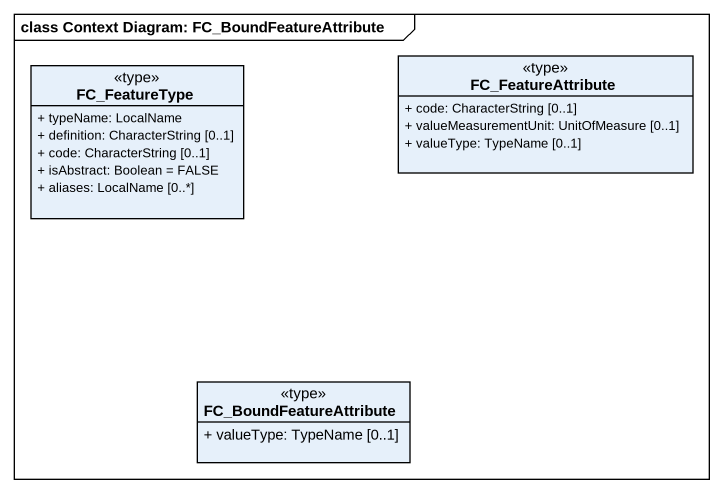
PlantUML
@startuml
mainframe class Context Diagram: FC_BoundFeatureAttribute
hide circle
hide empty members
skinparam classAttributeIconSize 0
class FC_FeatureType <<type>> {
  + typeName: LocalName
  + definition: CharacterString [0..1]
  + code: CharacterString [0..1]
  + isAbstract: Boolean = FALSE
  + aliases: LocalName [0..*]
}
class FC_FeatureAttribute <<type>> {
  + code: CharacterString [0..1]
  + valueMeasurementUnit: UnitOfMeasure [0..1]
  + valueType: TypeName [0..1]
}
class FC_BoundFeatureAttribute <<type>> {
  + valueType: TypeName [0..1]
}
@enduml
